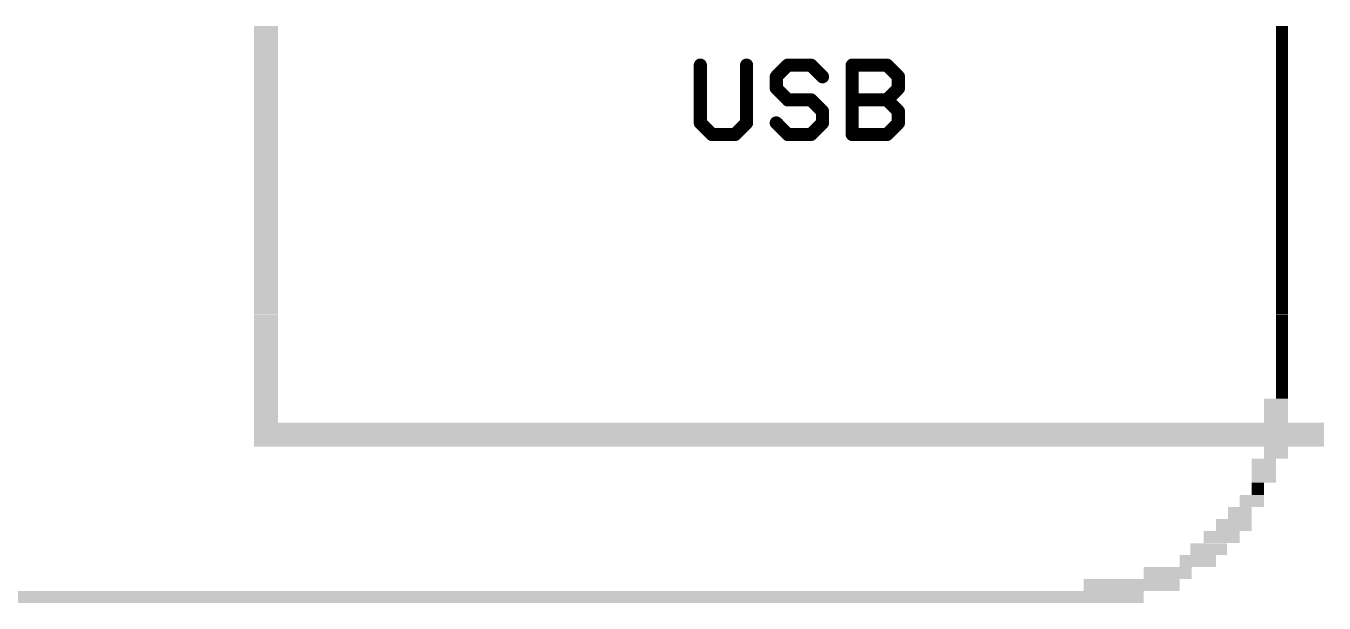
# Model space of a CAD drawing. Extents: x -29 to 79, y -27 to 74.
# Drawn here: x 59.16 to 79.15, y 15.16 to 24.05 of the extents above; entities that cross this region are included whole.
import ezdxf

# ---------------------------------------------------------------- set-up
doc = ezdxf.new("R2010")
doc.units = 0
doc.layers.add('49', color=183, linetype='CONTINUOUS')

# ---------------------------------------------------------------- blocks, each defined once
blk = doc.blocks.new('RECT')
blk.add_solid([(-0.5, -0.5), (0.5, -0.5), (-0.5, 0.5), (0.5, 0.5)])

msp = doc.modelspace()

# ---------------------------------------------------------------- linework, layer by layer
at = {"layer": '49', "const_width": 0.2032}
for points in [[(69.5452, 23.4451), (69.5452, 22.5554)], [(70.257, 22.5554), (70.257, 23.4451)], [(70.8925, 23.4451), (70.7146, 23.2672)], [(71.2485, 23.4451), (70.8925, 23.4451)], [(71.4264, 23.2672), (71.2485, 23.4451)], [(71.884, 22.3774), (71.884, 23.4451)], [(71.884, 23.4451), (72.4179, 23.4451)], [(72.4179, 23.4451), (72.5958, 23.2672)], [(70.7146, 23.2672), (70.7146, 23.0892)], [(70.7146, 23.0892), (70.8925, 22.9113)], [(72.5958, 23.0892), (72.4179, 22.9113)], [(72.5958, 23.2672), (72.5958, 23.0892)], [(70.8925, 22.9113), (71.2485, 22.9113)], [(71.2485, 22.9113), (71.4264, 22.7333)], [(71.884, 22.9113), (72.4179, 22.9113)], [(72.4179, 22.9113), (72.5958, 22.7333)], [(71.4264, 22.7333), (71.4264, 22.5554)], [(72.5958, 22.7333), (72.5958, 22.5554)], [(69.5452, 22.5554), (69.7232, 22.3774)], [(70.0791, 22.3774), (70.257, 22.5554)], [(70.8925, 22.3774), (70.7146, 22.5554)], [(71.4264, 22.5554), (71.2485, 22.3774)], [(72.5958, 22.5554), (72.4179, 22.3774)], [(69.7232, 22.3774), (70.0791, 22.3774)], [(71.2485, 22.3774), (70.8925, 22.3774)], [(72.4179, 22.3774), (71.884, 22.3774)]]:
    msp.add_lwpolyline(points, dxfattribs=at)
at = {"layer": '49', "const_width": 0.1016}
for points in [[(69.596, 23.4451, 1), (69.4944, 23.4451)], [(70.3078, 23.4451, 1), (70.2062, 23.4451)], [(70.8925, 23.4959, 1), (70.8925, 23.3943)], [(70.9285, 23.4092, 1), (70.8566, 23.481)], [(71.2844, 23.481, 1), (71.2125, 23.4092)], [(71.2485, 23.3943, 1), (71.2485, 23.4959)], [(71.9348, 23.4451, 1), (71.8332, 23.4451)], [(71.884, 23.4959, 1), (71.884, 23.3943)], [(72.4538, 23.481, 1), (72.3819, 23.4092)], [(72.4179, 23.3943, 1), (72.4179, 23.4959)], [(70.7654, 23.2672, 1), (70.6638, 23.2672)], [(70.6787, 23.3031, 1), (70.7505, 23.2312)], [(70.7505, 23.1251, 1), (70.6787, 23.0533)], [(71.3905, 23.2312, 1), (71.4623, 23.3031)], [(72.6466, 23.2672, 1), (72.545, 23.2672)], [(72.5599, 23.2312, 1), (72.6317, 23.3031)], [(72.6317, 23.0533, 1), (72.5599, 23.1251)], [(70.6638, 23.0892, 1), (70.7654, 23.0892)], [(70.8925, 22.9621, 1), (70.8925, 22.8605)], [(70.8566, 22.8753, 1), (70.9285, 22.9472)], [(71.2844, 22.9472, 1), (71.2125, 22.8753)], [(71.2485, 22.8605, 1), (71.2485, 22.9621)], [(71.884, 22.9621, 1), (71.884, 22.8605)], [(72.4538, 22.9472, 1), (72.3819, 22.8753)], [(72.3819, 22.9472, 1), (72.4538, 22.8753)], [(72.4179, 22.8605, 1), (72.4179, 22.9621)], [(72.545, 23.0892, 1), (72.6466, 23.0892)], [(71.4772, 22.7333, 1), (71.3756, 22.7333)], [(71.3905, 22.6974, 1), (71.4623, 22.7692)], [(72.6466, 22.7333, 1), (72.545, 22.7333)], [(72.5599, 22.6974, 1), (72.6317, 22.7692)], [(69.5811, 22.5913, 1), (69.5093, 22.5194)], [(69.4944, 22.5554, 1), (69.596, 22.5554)], [(70.2062, 22.5554, 1), (70.3078, 22.5554)], [(70.2929, 22.5194, 1), (70.2211, 22.5913)], [(70.7505, 22.5913, 1), (70.6787, 22.5194)], [(71.3756, 22.5554, 1), (71.4772, 22.5554)], [(71.4623, 22.5194, 1), (71.3905, 22.5913)], [(72.545, 22.5554, 1), (72.6466, 22.5554)], [(72.6317, 22.5194, 1), (72.5599, 22.5913)], [(69.7232, 22.4282, 1), (69.7232, 22.3266)], [(69.6872, 22.3415, 1), (69.7591, 22.4133)], [(70.0431, 22.4133, 1), (70.115, 22.3415)], [(70.0791, 22.3266, 1), (70.0791, 22.4282)], [(70.8925, 22.4282, 1), (70.8925, 22.3266)], [(70.8566, 22.3415, 1), (70.9285, 22.4133)], [(71.2125, 22.4133, 1), (71.2844, 22.3415)], [(71.2485, 22.3266, 1), (71.2485, 22.4282)], [(71.884, 22.4282, 1), (71.884, 22.3266)], [(71.8332, 22.3774, 1), (71.9348, 22.3774)], [(72.3819, 22.4133, 1), (72.4538, 22.3415)], [(72.4179, 22.3266, 1), (72.4179, 22.4282)]]:
    msp.add_lwpolyline(points, format="xyb", dxfattribs=at)

# ---------------------------------------------------------------- block references
at = {"layer": '49'}
for p, xscale, yscale in [((62.8548, 23.9565), 0.3683, 0.1849), ((78.5012, 23.9565), 0.1854, 0.1849), ((62.8548, 23.7715), 0.3683, 0.1852), ((78.5012, 23.7715), 0.1854, 0.1852), ((62.8548, 23.5863), 0.3683, 0.1852), ((78.5012, 23.5863), 0.1854, 0.1852), ((62.8548, 23.4011), 0.3683, 0.1852), ((78.5012, 23.4011), 0.1854, 0.1852), ((62.8548, 23.216), 0.3683, 0.1852), ((78.5012, 23.216), 0.1854, 0.1852), ((62.8548, 23.0308), 0.3683, 0.1852), ((78.5012, 23.0308), 0.1854, 0.1852), ((62.8548, 22.8456), 0.3683, 0.1852), ((78.5012, 22.8456), 0.1854, 0.1852), ((62.8548, 22.6605), 0.3683, 0.1852), ((78.5012, 22.6605), 0.1854, 0.1852), ((62.8548, 22.4753), 0.3683, 0.1852), ((78.5012, 22.4753), 0.1854, 0.1852), ((62.8548, 22.2902), 0.3683, 0.1852), ((62.8548, 22.105), 0.3683, 0.1852), ((78.5012, 22.2902), 0.1854, 0.1852), ((78.5012, 22.105), 0.1854, 0.1852), ((62.8548, 21.9198), 0.3683, 0.1852), ((78.5012, 21.9198), 0.1854, 0.1852), ((62.8548, 21.7345), 0.3683, 0.1854), ((78.5012, 21.7345), 0.1854, 0.1854), ((62.8548, 21.5494), 0.3683, 0.1849), ((78.5012, 21.5494), 0.1854, 0.1849), ((62.8548, 21.3642), 0.3683, 0.1854), ((78.5012, 21.3642), 0.1854, 0.1854), ((62.8548, 21.179), 0.3683, 0.1849), ((78.5012, 21.179), 0.1854, 0.1849), ((62.8548, 20.9939), 0.3683, 0.1854), ((78.5012, 20.9939), 0.1854, 0.1854), ((62.8548, 20.8087), 0.3683, 0.1849), ((78.5012, 20.8087), 0.1854, 0.1849), ((62.8548, 20.6237), 0.3683, 0.1852), ((78.5012, 20.6237), 0.1854, 0.1852), ((62.8548, 20.4385), 0.3683, 0.1852), ((78.5012, 20.4385), 0.1854, 0.1852), ((62.8548, 20.2533), 0.3683, 0.1852), ((78.5012, 20.2533), 0.1854, 0.1852), ((62.8548, 20.0682), 0.3683, 0.1852), ((78.5012, 20.0682), 0.1854, 0.1852), ((62.8548, 19.883), 0.3683, 0.1852), ((62.8548, 19.6977), 0.3683, 0.1854), ((78.5012, 19.883), 0.1854, 0.1852), ((78.5012, 19.6977), 0.1854, 0.1854), ((62.8548, 19.5125), 0.3683, 0.1849), ((78.5012, 19.5125), 0.1854, 0.1849), ((62.8548, 19.3274), 0.3683, 0.1854), ((78.5012, 19.3274), 0.1854, 0.1854), ((62.8548, 19.1422), 0.3683, 0.1849), ((78.5012, 19.1422), 0.1854, 0.1849), ((62.8548, 18.957), 0.3683, 0.1854), ((78.5012, 18.957), 0.1854, 0.1854), ((62.8548, 18.7719), 0.3683, 0.1849), ((78.5012, 18.7719), 0.1854, 0.1849), ((62.8548, 18.5868), 0.3683, 0.1852), ((78.5012, 18.5868), 0.1854, 0.1852), ((62.8548, 18.4017), 0.3683, 0.1852), ((78.5012, 18.4017), 0.1854, 0.1852), ((62.8548, 18.2165), 0.3683, 0.1852), ((78.4085, 18.2165), 0.3708, 0.1852), ((62.8548, 18.0313), 0.3683, 0.1852), ((78.4085, 18.0313), 0.3708, 0.1852), ((70.9104, 17.8462), 16.4795, 0.1852), ((70.9104, 17.661), 16.4795, 0.1852), ((78.4085, 17.4758), 0.3708, 0.1852), ((78.2231, 17.2905), 0.3708, 0.1854), ((78.2231, 17.1054), 0.3708, 0.1849), ((78.1304, 16.9202), 0.1854, 0.1854), ((78.0377, 16.735), 0.3708, 0.1849), ((77.8535, 16.55), 0.3683, 0.1852), ((77.7608, 16.3648), 0.5537, 0.1852), ((77.5754, 16.1797), 0.5537, 0.1852), ((77.3728, 15.9901), 0.5677, 0.1763), ((77.2058, 15.8093), 0.5563, 0.1852), ((76.7423, 15.6242), 0.7417, 0.1852), ((76.1873, 15.439), 1.4808, 0.1852), ((36.0058, 15.2537), 80.7314, 0.1854)]:
    msp.add_blockref('RECT', p, dxfattribs=dict(at, xscale=xscale, yscale=yscale))

doc.saveas('drawing.dxf')
